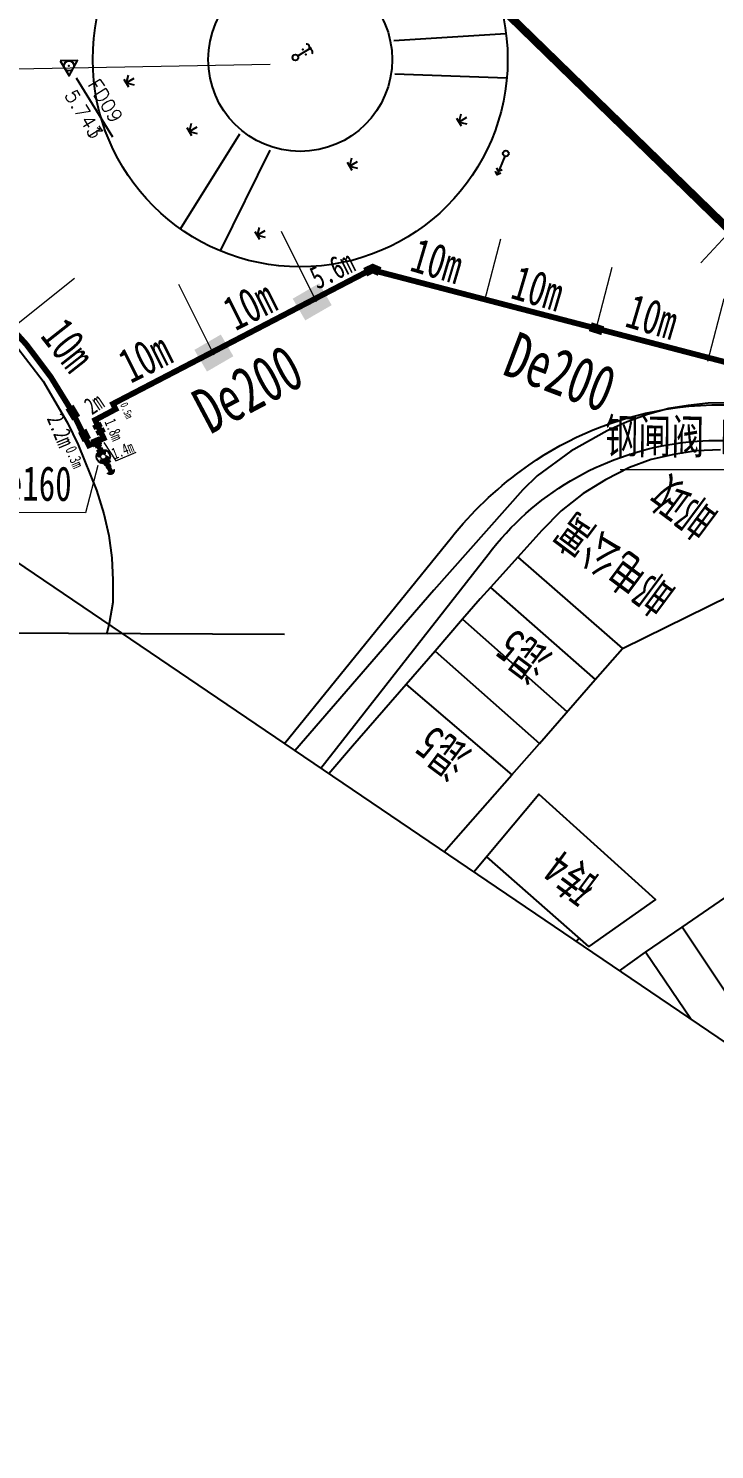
# Model space of a CAD drawing. Header units: millimetres. Extents: x 4615 to 5537, y 271 to 472.
# Drawn here: x 5359.2 to 5418.7, y 270.8 to 394 of the extents above; entities that cross this region are included whole.
import ezdxf
from ezdxf.enums import TextEntityAlignment as Align

# ---------------------------------------------------------------- set-up
doc = ezdxf.new("R2010")
doc.units = ezdxf.units.MM
doc.header["$LTSCALE"] = 1000
doc.linetypes.add('X22', pattern=[10, 6, -1.2, 1.6, -1.2])
doc.linetypes.add('X6', pattern=[2, 1, -1])
doc.layers.get('0').update_dxf_attribs({"color": 6})
for name, color, linetype in [('DLDW', 6, 'Continuous'), ('DLSS', 6, 'Continuous'), ('DMTZ', 6, 'Continuous'), ('GXYZ', 6, 'Continuous'), ('JMD', 6, 'Continuous'), ('KZD', 6, 'Continuous'), ('xw', 6, 'Continuous'), ('ZBTZ', 6, 'Continuous'), ('控制点', 6, 'Continuous'), ('煤气', 6, 'Continuous'), ('燃气', 5, 'Continuous'), ('零层', 6, 'Continuous')]:
    doc.layers.add(name, color=color, linetype=linetype)
doc.styles.add('HZ1', font='', dxfattribs={"width": 0.7})
doc.styles.get("Standard").update_dxf_attribs({"font": 'txt', "bigfont": 'gbcbig.shx'})
doc.styles.get('HZ1').set_extended_font_data('SimSun')
doc.linetypes.add('10422', pattern='A,2,[150,AAA.SHX,S=1,R=0,X=0,Y=1],2,[177,AAA.SHX,S=1,R=0,X=0,Y=0.8],1e-09', length=4)
doc.linetypes.add('444', pattern='A,4.5,[145,AAA.SHX,S=1,R=0,X=0,Y=1],4.5,-0.5,[146,AAA.SHX,S=1,R=0,X=0,Y=0],-0.5', length=10)

# ---------------------------------------------------------------- blocks, each defined once
blk = doc.blocks.new('gc168')
blk.add_lwpolyline([(-1.5, -0.86), (1.5, -0.86), (0, 1.73)], close=True)
blk.add_circle((0, 0), 0.861)
blk.add_point((0, 0))
blk = doc.blocks.new('gc170')
at = {"linetype": 'Continuous'}
blk.add_circle((0, 0), 0.5, dxfattribs=at)
blk = doc.blocks.new('gc013a')
at = {"linetype": 'Continuous'}
blk.add_line((0.5, 0), (4, 0), dxfattribs=at)
at = {"linetype": 'Continuous', "flags": 128}
for points in [[(2.88, 0.5), (3.38, 0), (2.88, -0.5)], [(3.5, 0.5), (4, 0), (3.5, -0.5)]]:
    blk.add_lwpolyline(points, dxfattribs=at)
blk = doc.blocks.new('gc124')
for p, q in [((-1, 1), (0, 0)), ((-0.8, 0), (0.8, 0)), ((0, 0), (0, 1.6)), ((0, 0), (1, 1))]:
    blk.add_line(p, q)
blk = doc.blocks.new('gc020')
at = {"linetype": 'Continuous'}
blk.add_line((0, 0.5), (0, 3.3), dxfattribs=at)
blk.add_circle((0, 0), 0.5)
for centre in [(-0.5, 2.53), (0.5, 2.53)]:
    blk.add_arc(centre, 0.567, 28.0725, 151.9275, dxfattribs=at)
for p in [(-0.5, 1.8), (0.5, 1.8)]:
    blk.add_point(p, dxfattribs=at)

msp = doc.modelspace()

# ---------------------------------------------------------------- hatches: boundary and pattern name
at = {"layer": '燃气', "lineweight": 15}
for points in [[(5385.52, 370.04), (5384.43, 371.93), (5382.14, 370.6), (5383.23, 368.72)], [(5377, 365.61), (5375.91, 367.49), (5373.62, 366.16), (5374.71, 364.28)]]:
    msp.add_hatch(color=2, dxfattribs=at).paths.add_polyline_path(points)
h = msp.add_hatch(color=2, dxfattribs=at)
edge = h.paths.add_edge_path()
edge.add_arc((5366.33, 355.71), 0.414, 215.7986, 379.6871)
edge.add_line((5366.72, 355.85), (5365.99, 355.47))

# ---------------------------------------------------------------- linework, layer by layer
at = {"color": 0, "linetype": 'Continuous'}
msp.add_line((5381.42, 341.48), (4614.57, 344.56), dxfattribs=at)
at = {"layer": 'DLSS', "linetype": 'X6', "flags": 128}
for points, elevation in [([(5390.92, 393), (5400.62, 393.61)], 5.84), ([(5400.69, 389.73), (5390.98, 390.07)], 5.5), ([(5372.43, 376.67), (5377.57, 384.89)], 6.68), ([(5380.15, 383.48), (5375.86, 374.75)], 7.03)]:
    msp.add_lwpolyline(points, dxfattribs=dict(at, elevation=elevation))
at = {"layer": 'DMTZ', "linetype": '10422'}
msp.add_circle((5382.79, 391.34, 5.84), 7.97, dxfattribs=at)
at = {"layer": 'JMD', "elevation": -59.98}
for points in [[(5317.61, 375.45), (5337.71, 375.42), (5339.41, 375.42), (5341.13, 375.27), (5344.51, 374.58), (5346.45, 374.05), (5348.32, 373.4), (5350.2, 372.62), (5352.04, 371.66), (5353.64, 370.62), (5355.18, 369.41), (5356.62, 368.13), (5358.02, 366.68), (5360.51, 363.44), (5362.63, 359.83), (5363.55, 357.94), (5365.13, 354), (5365.78, 351.95), (5366.2, 350.05), (5366.47, 348.14), (5366.55, 346.19), (5366.54, 344.26), (5366.24, 342.44), (5366.01, 341.48)], [(5415.89, 316.11), (5419.6, 318.63), (5419.8, 318.31)], [(5426.11, 308.86), (5426.53, 308.3), (5422.73, 305.8), (5422.36, 306.39), (5415.89, 316.11)]]:
    msp.add_lwpolyline(points, dxfattribs=at)
at = {"layer": 'JMD', "linetype": '444'}
msp.add_circle((5382.79, 391.34, 5.75), 17.98, dxfattribs=at)
at = {"layer": 'KZD', "linetype": 'Continuous'}
msp.add_line((5366.54, 384.62, 5.74), (5363.4, 389.73, 5.74), dxfattribs=at)
msp.add_line((5366.54, 384.62, 5.74), (5363.4, 389.73, 5.74), dxfattribs=at)
at = {"layer": 'xw', "color": 1}
msp.add_circle((5365.72, 356.91), 0.591, dxfattribs=at)
at = {"layer": '煤气', "color": 1, "lineweight": 80}
for p, q in [((5365.73, 357.5), (5365.21, 357.21)), ((5365.72, 357.15), (5365.73, 357.5)), ((5365.21, 357.21), (5365.51, 357)), ((5365.7, 356.32), (5365.68, 356.69)), ((5366.25, 356.65), (5365.68, 356.31)), ((5365.93, 356.79), (5366.24, 356.64))]:
    msp.add_line(p, q, dxfattribs=at)
at = {"layer": '燃气', "color": 1, "linetype": 'X22', "lineweight": 15, "ltscale": 0.3}
msp.add_line((5353.63, 390.44), (5380.2, 390.95), dxfattribs=at)
at = {"layer": '燃气', "lineweight": 15}
msp.add_line((5417.51, 373.7), (5420.89, 377.34), dxfattribs=at)
at = {"layer": '燃气', "color": 7, "lineweight": 15}
for p, q in [((5381.13, 376.47), (5384.18, 370.36)), ((5398.76, 370.35), (5400.17, 375.8)), ((5363.24, 372.36), (5357.91, 368.09)), ((5408.41, 367.88), (5409.83, 373.34)), ((5372.25, 371.86), (5375.31, 365.74)), ((5418.13, 365.17), (5419.54, 370.62)), ((5365.76, 358.14), (5366.8, 356.54)), ((5366.8, 356.54), (5368.58, 357.3)), ((5365.26, 356.14), (5364.18, 352.02)), ((5426.04, 355.75), (5410.52, 355.75)), ((5364.18, 352.02), (5347.05, 352.11))]:
    msp.add_line(p, q, dxfattribs=at)
at = {"layer": '燃气', "lineweight": 15, "const_width": 0.7}
msp.add_lwpolyline([(5491.8, 306.58), (5393.85, 402.02), (5336.39, 456.7), (5324.76, 471.62), (5290.52, 445.67)], dxfattribs=at)
at = {"layer": '燃气', "color": 7, "lineweight": 15, "const_width": 0.5}
msp.add_lwpolyline([(5364.59, 357.66, 0.18442), (5345.25, 377.2)], format="xyb", dxfattribs=at)
at = {"layer": '燃气', "color": 7, "lineweight": 15}
for points, const_width in [([(5366.35, 361.37), (5389.06, 373.19)], 0.5), ([(5388.85, 373.13), (5431.91, 361.9), (5440.8, 365.31)], 0.5), ([(5364.48, 357.89), (5365.76, 358.49), (5365.02, 360.08), (5366.79, 361.02), (5366.57, 361.47)], 0.5), ([(5365.34, 357.73), (5365.51, 357.39)], 0.4), ([(5365.95, 356.49), (5366.36, 355.66)], 0.4)]:
    msp.add_lwpolyline(points, dxfattribs=dict(at, const_width=const_width))
at = {"layer": '燃气', "color": 2, "lineweight": 15}
for points, const_width in [([(5388.42, 372.9), (5389.08, 373.21), (5389.68, 372.95)], 0.8), ([(5407.93, 368.17), (5409.01, 367.82)], 0.8), ([(5363.38, 360.24), (5362.8, 361.2)], 0.8), ([(5365.13, 359.76), (5365.31, 359.38)], 0.8), ([(5363.9, 359.15), (5364.3, 358.34)], 0.8), ([(5364.74, 358.03), (5365.5, 358.34)], 0.7), ([(5365.39, 359.28), (5365.58, 358.9)], 0.8), ([(5365.23, 358), (5365.35, 357.71)], 0.6), ([(5366.23, 355.94), (5366.09, 356.24)], 0.5)]:
    msp.add_lwpolyline(points, dxfattribs=dict(at, const_width=const_width))
at = {"layer": '燃气', "color": 1, "lineweight": 15}
msp.add_circle((5365.72, 356.91), 0.231, dxfattribs=at)
at = {"layer": '零层', "linetype": 'Continuous'}
msp.add_line((5471.67, 270.79, -59.98), (5354.51, 350.28), dxfattribs=at)
at = {"layer": '零层', "linetype": 'Continuous', "flags": 128}
for points in [[(5381.43, 332.02), (5395.89, 349.89, -0.062884), (5401.96, 355.71, -0.111405), (5413.51, 360.83, -0.13279), (5429.26, 359.75), (5439.3, 353.66), (5438.18, 350.3)], [(5384.57, 329.88), (5399.08, 348.42, -0.195469), (5415.23, 358.02, -0.079714), (5423.14, 357.97, -0.101993), (5431.75, 354.63), (5434.47, 352.94), (5438.18, 350.3), (5428.8, 336.96), (5423.5, 342.14)]]:
    msp.add_lwpolyline(points, format="xyb", dxfattribs=at)
for points in [[(5438.18, 350.3), (5439.96, 353.22), (5434.67, 357.27), (5433.46, 358.17), (5432.86, 358.54), (5429.85, 359.83), (5427.4, 360.56), (5424.57, 361.21), (5421.73, 361.48), (5419.91, 361.56), (5418.15, 361.53), (5416.41, 361.35), (5414.73, 361.07), (5412.9, 360.55), (5411.14, 359.92), (5409.39, 359.15), (5406.25, 357.38), (5403.34, 355.23), (5402.09, 354.02), (5394.38, 345.31), (5382.34, 331.4)], [(5419.21, 357.49), (5417.12, 357.4), (5415.16, 357.1), (5413.21, 356.65), (5411.34, 355.96), (5409.25, 354.9), (5407.31, 353.72), (5405.42, 352.19), (5403.73, 350.49), (5401.66, 348.19), (5399.27, 345.54), (5398.39, 344.56), (5396.87, 342.81), (5394.5, 340.03), (5391.97, 337.15), (5387.33, 331.78), (5385.28, 329.4)], [(5395.26, 322.63), (5396.28, 323.8), (5401.14, 329.3), (5403.54, 332.03), (5408.37, 337.57), (5410.72, 340.27), (5410.77, 340.3), (5420, 344.82), (5420.16, 344.92), (5422.93, 342.6), (5425.24, 340.44), (5428.8, 336.96), (5438.18, 350.3)], [(5401.66, 348.19), (5410.72, 340.27)], [(5399.27, 345.54), (5408.37, 337.57)], [(5396.87, 342.81), (5405.91, 334.81)], [(5394.5, 340.03), (5403.54, 332.03)], [(5391.97, 337.15), (5401.14, 329.3)], [(5397.83, 320.89), (5403.48, 327.62), (5413.59, 318.51), (5407.81, 314.41), (5398.96, 322.21)], [(5406.71, 314.86), (5406.97, 315.16)]]:
    msp.add_lwpolyline(points, dxfattribs=at)
at = {"layer": '零层', "linetype": 'Continuous', "elevation": -59.98, "flags": 128}
for points in [[(5416.69, 308.1), (5412.72, 313.92), (5415.89, 316.11)], [(5410.46, 312.32), (5412.72, 313.92)]]:
    msp.add_lwpolyline(points, dxfattribs=at)

# ---------------------------------------------------------------- block references
at = {"layer": 'DLDW', "linetype": 'Continuous', "xscale": 0.5000000005109053, "yscale": 0.4999999999880593, "zscale": 0.5, "rotation": 301.534091412479}
msp.add_blockref('gc020', (5382.37, 391.52), dxfattribs=at)
at = {"layer": 'GXYZ', "linetype": 'Continuous', "yscale": 0.4999999999880593, "zscale": 0.5}
for name, xscale, rotation in [('gc170', 0.5000000005109053, 301.534091412479), ('gc013a', 0.4999999997240808, 247.6090580499077)]:
    msp.add_blockref(name, (5400.61, 383.19), dxfattribs=dict(at, xscale=xscale, rotation=rotation))
at = {"layer": 'KZD', "linetype": 'Continuous', "xscale": 0.5000000005109053, "yscale": 0.4999999999880593, "zscale": 0.5, "rotation": 301.534091412479}
msp.add_blockref('gc168', (5362.75, 390.8, 5.74), dxfattribs=at)
msp.add_blockref('gc168', (5362.75, 390.8, 5.74), dxfattribs=at)
at = {"layer": 'ZBTZ', "linetype": 'Continuous', "xscale": 0.5000000005109053, "yscale": 0.4999999999880593, "zscale": 0.5, "rotation": 301.534091412479}
for p in [(5367.71, 389.31), (5373.17, 385.1), (5396.54, 385.92), (5387.07, 382.09), (5379.06, 376.1)]:
    msp.add_blockref('gc124', p, dxfattribs=at)
at = {"layer": '控制点', "linetype": 'Continuous', "xscale": 0.5000000005109053, "yscale": 0.4999999999880593, "zscale": 0.5, "rotation": 301.534091412479}
msp.add_blockref('gc168', (5362.75, 390.8, 5.74), dxfattribs=at)

# ---------------------------------------------------------------- texts
at = {"layer": 'KZD', "linetype": 'Continuous'}
for s, p in [('FD09', (5365.91, 387.75)), ('FD09', (5365.91, 387.75)), ('5.743', (5364.03, 386.6)), ('5.741', (5364.03, 386.6))]:
    msp.add_text(s, height=1.2, rotation=301.5341, dxfattribs=at).set_placement(p, align=Align.MIDDLE)
at = {"layer": '燃气', "color": 7, "lineweight": 15, "style": 'HZ1', "width": 0.7}
for s, height, rotation, p in [('10m', 3, 343.496, (5392.18, 373.06)), ('5.6m', 2, 26.5314, (5384.29, 371.37)), ('10m', 3, 343.496, (5400.91, 370.68)), ('10m', 3, 26.5314, (5377.16, 367.77)), ('10m', 3, 343.496, (5410.82, 368.22)), ('10m', 3, 308.1979, (5360.19, 367.34)), ('10m', 3, 26.5314, (5368.09, 363.22)), ('2m', 1.5, 33.8234, (5364.74, 360.48)), ('0.5m', 0.7, 292.4972, (5367.17, 361.42)), ('2.2m', 1.5, 292.4972, (5360.81, 360.21)), ('1.8m', 1, 292.4972, (5365.81, 359.93)), ('0.3m', 1, 292.4972, (5362.41, 357.55)), ('1.4m', 1, 21.5717, (5366.7, 356.65))]:
    msp.add_text(s, height=height, rotation=rotation, dxfattribs=at).set_placement(p)
at = {"layer": '燃气', "style": 'HZ1', "width": 0.7}
for rotation, p in [(339.1086, (5400.18, 364.08)), (27.904, (5374.97, 358.79))]:
    msp.add_text('De200', height=4, rotation=rotation, dxfattribs=at).set_placement(p)
for s, p in [('钢闸阀 De110', (5409.2, 356.31)), ('钢闸阀 De160', (5345.8, 352.31))]:
    msp.add_text(s, height=3, rotation=359.4829, dxfattribs=at).set_placement(p, align=Align.BOTTOM_LEFT)
at = {"layer": '零层', "color": 5, "linetype": 'Continuous', "style": 'HZ1', "width": 0.7}
msp.add_text('邮政   ', height=3, rotation=143.3603, dxfattribs=at).set_placement((5414.27, 353.69), align=Align.MIDDLE)
msp.add_text('邮电公寓', height=3, rotation=143.3603, dxfattribs=at).set_placement((5415.52, 345.33))
at = {"layer": '零层', "linetype": 'Continuous', "style": 'HZ1', "width": 0.7}
for s, p in [('混5', (5402.13, 339.62)), ('混5', (5395.14, 331.21)), ('砖4', (5406.23, 320.37))]:
    msp.add_text(s, height=3, rotation=143.3603, dxfattribs=at).set_placement(p, align=Align.MIDDLE)

doc.saveas('drawing.dxf')
